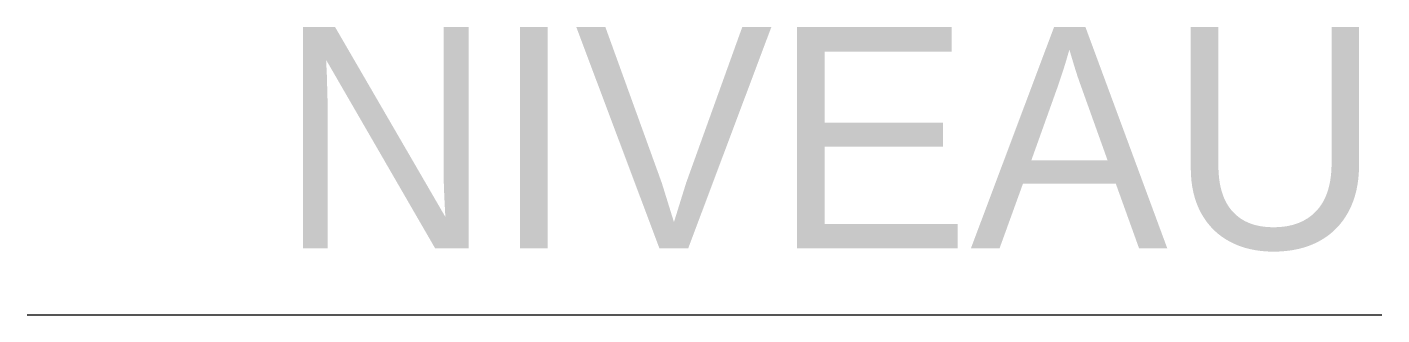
# Model space of a CAD drawing. Header units: millimetres. Extents: x 112 to 1029, y 0 to 195.
import ezdxf
from ezdxf.enums import TextEntityAlignment as Align

# ---------------------------------------------------------------- set-up
doc = ezdxf.new("R2010")
doc.units = ezdxf.units.MM

msp = doc.modelspace()

# ---------------------------------------------------------------- linework, layer by layer
at = {"transparency": 33554687}
msp.add_line((112.24, 0), (1029.35, 0), dxfattribs=at)

# ---------------------------------------------------------------- texts
at = {"color": 2, "transparency": 33554687}
msp.add_attdef('NIVEAU', text='+34.000', height=150, dxfattribs=at).set_placement((1029.35, 0), align=Align.BOTTOM_RIGHT)

doc.saveas('drawing.dxf')
